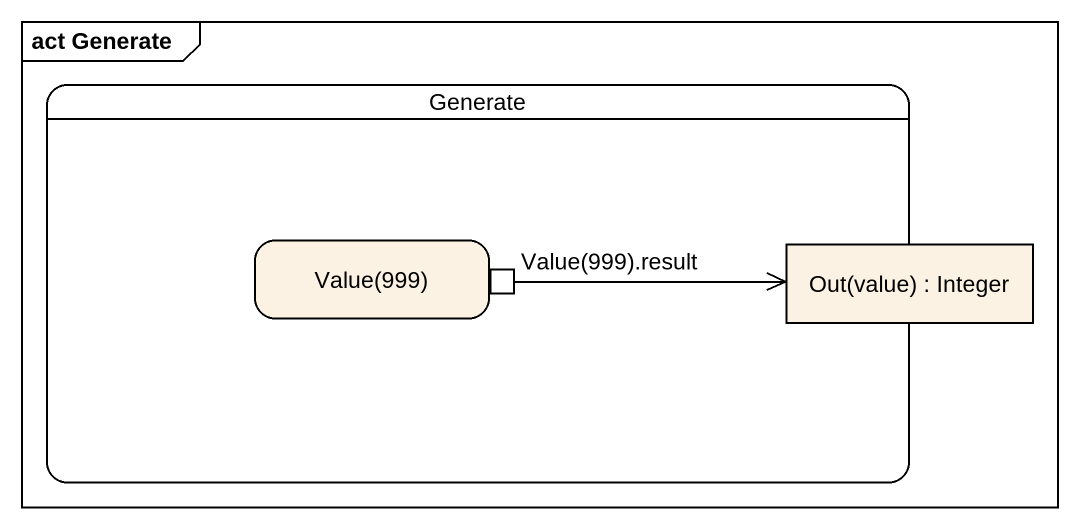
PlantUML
@startuml
mainframe act Generate
hide empty description
state Generate {
  state "Value(999)" as Value_999 {
    state "Value(999).result" as Value_999_result <<outputPin>>
  }
  state "Out(value) : Integer" as Out_value <<object>>
}
Value_999_result -right-> Out_value
@enduml
